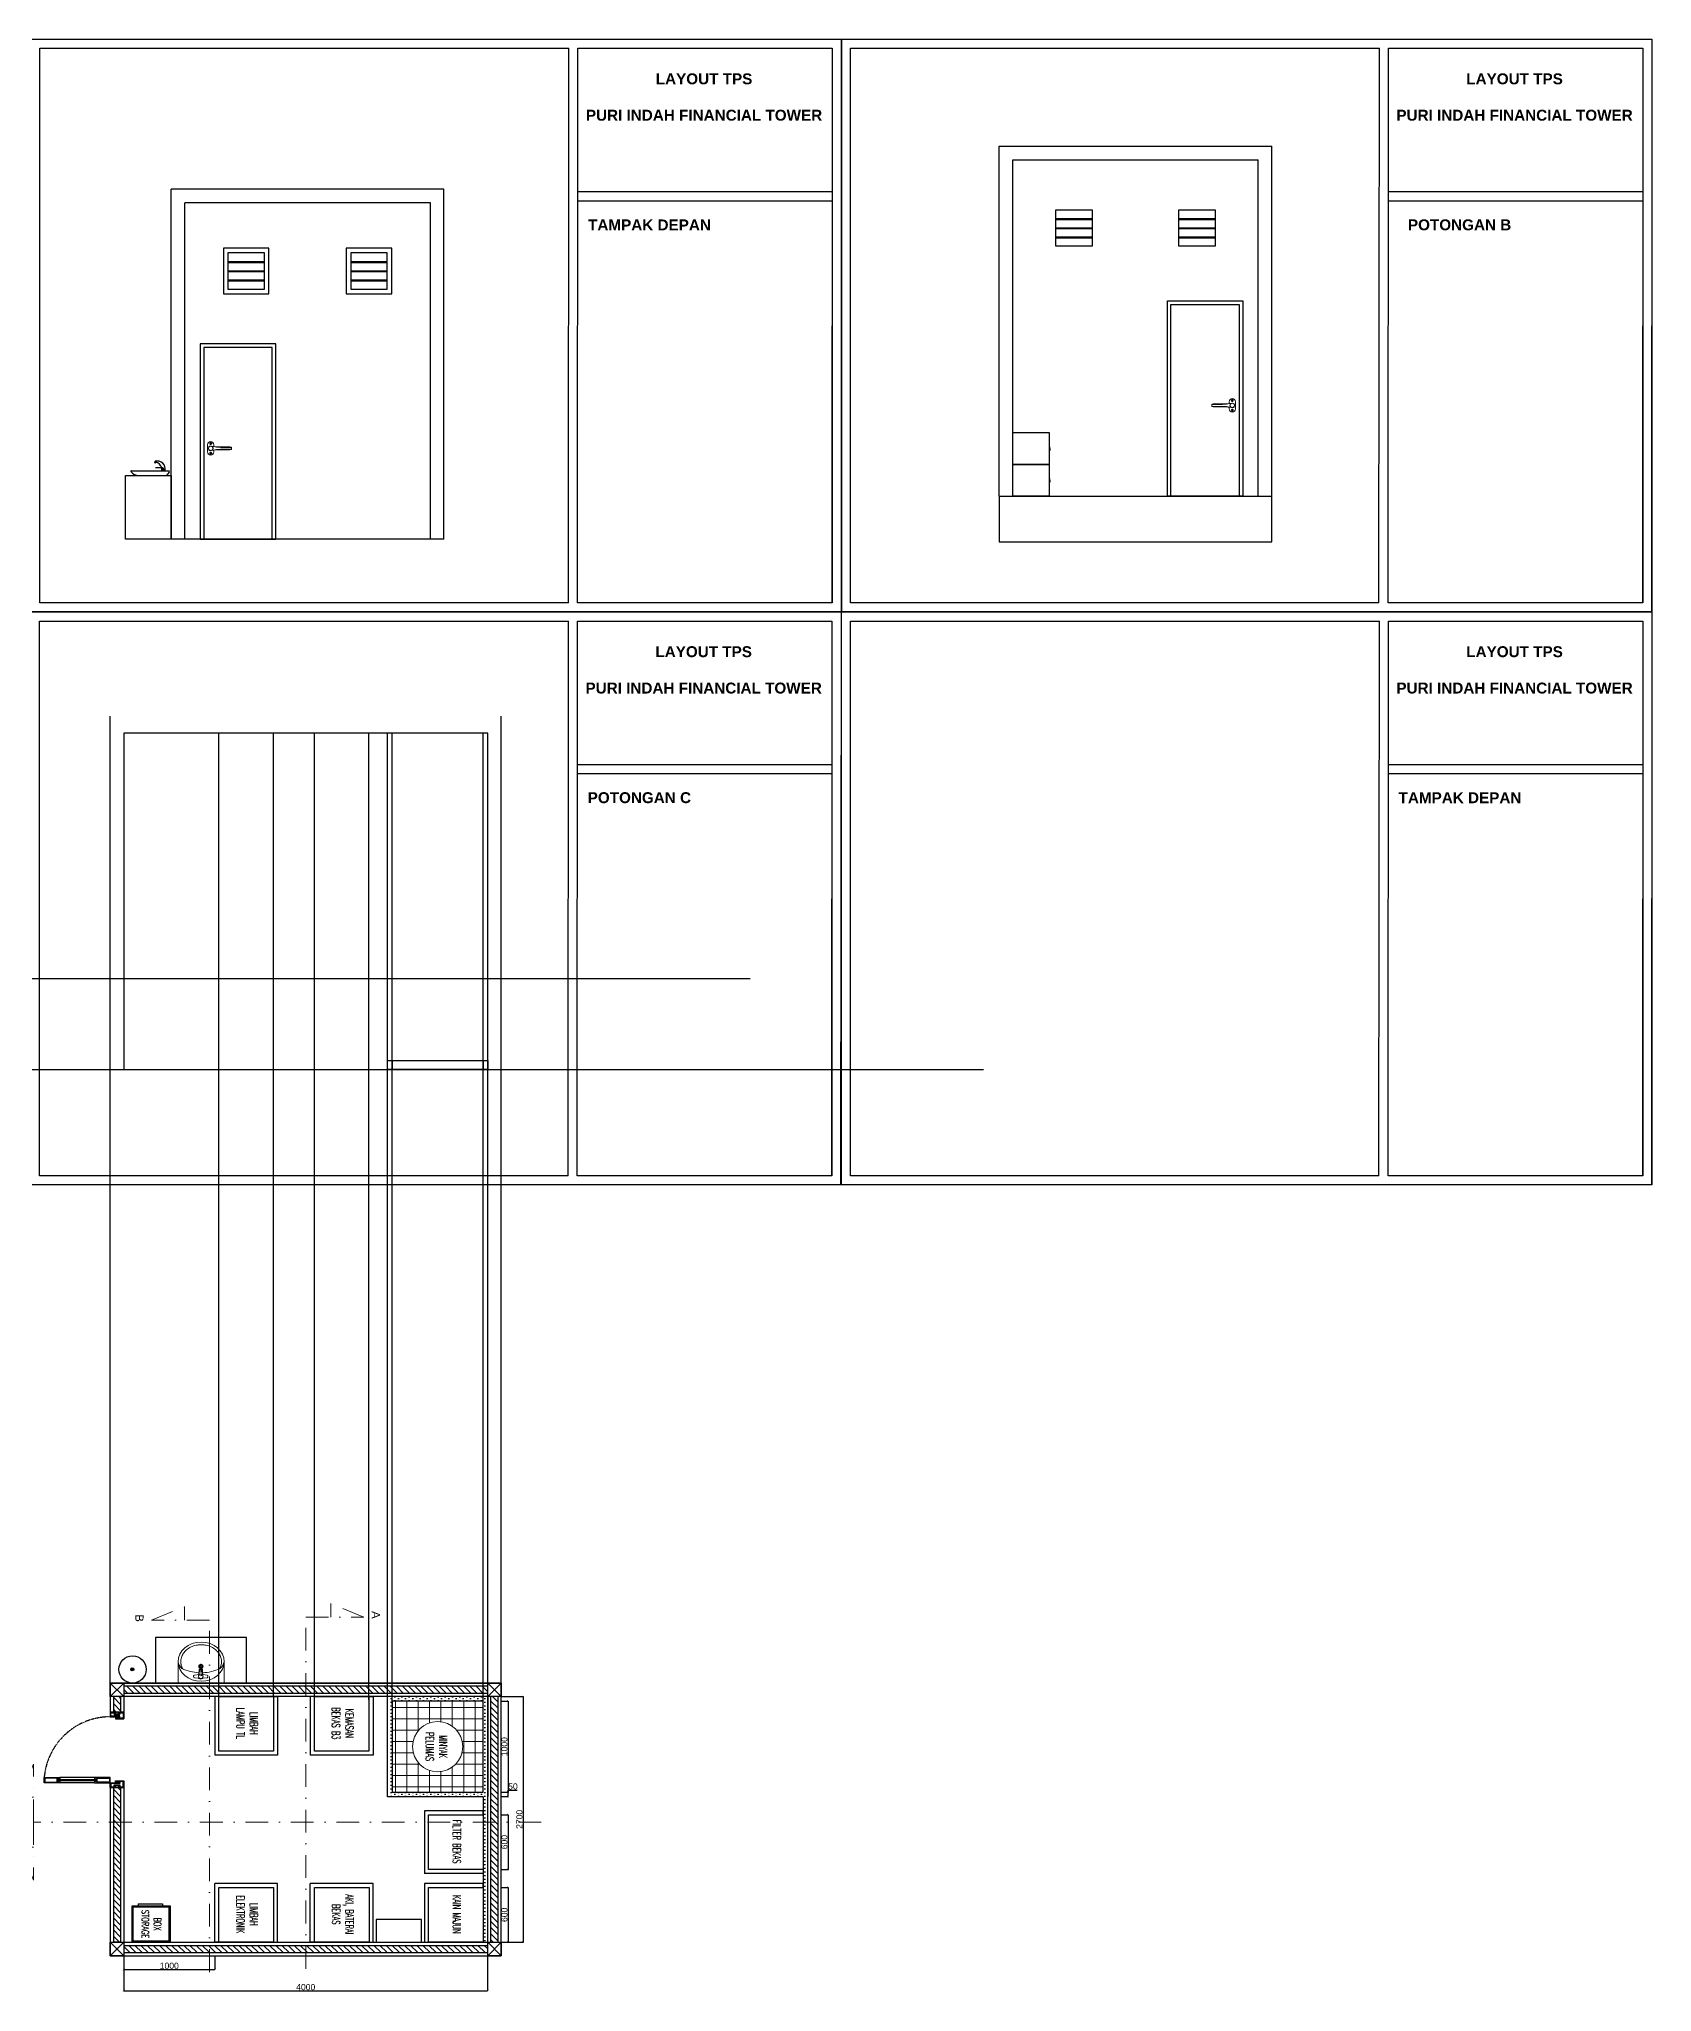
# Model space of a CAD drawing. Header units: millimetres. Extents: x -152054 to 94068, y -14280 to 90567.
# Drawn here: x 20138 to 37868, y 2274 to 23751 of the extents above; entities that cross this region are included whole.
import ezdxf

# ---------------------------------------------------------------- set-up
doc = ezdxf.new("R2010")
doc.units = ezdxf.units.MM
for name, pattern in [('DASHDOT', [1, 0.5, -0.25, 0, -0.25]), ('DASHED', [0.75, 0.5, -0.25]), ('HIDDEN', [0.375, 0.25, -0.125])]:
    doc.linetypes.add(name, pattern=pattern)
doc.layers.add('001_Dark_1 5', color=7, linetype='Continuous', lineweight=0)
doc.layers.add('inst ME', color=7, linetype='Continuous', lineweight=13)
doc.layers.add('ALM', color=120, linetype='Continuous')
doc.styles.add('300', font='rs.shx', dxfattribs={"width": 0.6, "height": 100})
doc.styles.get("Standard").update_dxf_attribs({"font": 'arial.ttf'})
doc.dimstyles.new('ISO-25', dxfattribs={"dimtxt": 67.5, "dimasz": 22.5, "dimexe": 1.25, "dimexo": 0.625, "dimgap": 5.63, "dimtad": 1, "dimtoh": 1, "dimdec": 0, "dimtxsty": 'Standard', "dimblk": 'ARCHTICK', "dimcen": 2.5, "dimclrd": 40, "dimclre": 40, "dimclrt": 1, "dimadec": 0, "dimazin": 0, "dimtfac": 1, "dimtdec": 0, "dimtmove": 0, "dimatfit": 3, "dimldrblk": 'BOXFILLED', "dimfxl": 1, "dimarcsym": 0})
pattern_1 = [(315, (17776.697, 11790.543), (33.67596, 33.67596), [])]

# ---------------------------------------------------------------- blocks, each defined once
blk = doc.blocks.new('A$C33FC0FF0')
at = {"lineweight": 5}
for p, q in [((0, 0.451), (0.508, 0.451)), ((0, 0.216), (0, 0.451)), ((0.508, 0.216), (0.508, 0.451)), ((0.179, 0.373), (0.179, 0.381)), ((0.235, 0.357), (0.189, 0.363)), ((0.193, 0.394), (0.234, 0.398)), ((0.284, 0.267), (0.232, 0.267)), ((0.234, 0.38), (0.24, 0.306)), ((0.241, 0.356), (0.245, 0.306)), ((0.248, 0.297), (0.25, 0.284)), ((0.258, 0.336), (0.258, 0.239)), ((0.268, 0.297), (0.266, 0.284)), ((0.276, 0.355), (0.271, 0.306)), ((0.283, 0.38), (0.277, 0.306)), ((0.281, 0.357), (0.327, 0.363)), ((0.324, 0.394), (0.283, 0.398)), ((0.337, 0.373), (0.337, 0.381))]:
    blk.add_line(p, q, dxfattribs=at)
for radius in [0.0238, 0.0218, 0.0168]:
    blk.add_circle((0.257, 0.268), radius, dxfattribs=at)
for centre, radius, start, end in [((0.136, 0.189), 0.138, 131.9061, 168.5305), ((0.255, -0.167), 0.505, 91.752, 114.6686), ((0.192, 0.381), 0.0129, 87.0247, 181.3762), ((0.19, 0.375), 0.0115, 188.6096, 263.9713), ((0.258, 0.38), 0.0249, 351.5466, 188.4534), ((0.233, 0.41), 0.0115, 274.681, 310.7525), ((0.258, 0.38), 0.0277, 49.1745, 130.7525), ((0.258, 0.315), 0.0207, 206.0612, 333.9388), ((0.258, 0.38), 0.0219, 37.1419, 142.8581), ((0.258, 0.355), 0.0175, 352.5304, 188.6494), ((0.243, 0.359), 0.00379, 241.8872, 322.8859), ((0.258, 0.313), 0.015, 209.6977, 330.3023), ((0.26, 0.377), 0.0251, 235.2792, 265.1488), ((0.258, 0.291), 0.0104, 220.6132, 319.3868), ((0.256, 0.38), 0.0276, 274.5723, 303.0138), ((0.274, 0.359), 0.00379, 217.1141, 298.1128), ((0.284, 0.41), 0.0115, 229.1745, 265.319), ((0.255, -0.167), 0.505, 65.3314, 87.4489), ((0.324, 0.381), 0.0129, 358.6238, 92.9753), ((0.326, 0.375), 0.0115, 276.0287, 351.3904), ((0.373, 0.189), 0.138, 11.4697, 48.0939)]:
    blk.add_arc(centre, radius, start, end, dxfattribs=at)
at = {"lineweight": 5, "extrusion": (5.55112e-17, -3.33067e-16, -1)}
blk.add_ellipse((0.254, 0.216), major_axis=(0.254, 0), ratio=0.850394, dxfattribs=at)
at = {"lineweight": 5}
blk.add_open_spline([(0.457, 0.295), (0.458, 0.293), (0.459, 0.291), (0.46, 0.288), (0.461, 0.287), (0.462, 0.285), (0.462, 0.284), (0.463, 0.283), (0.463, 0.283), (0.463, 0.282), (0.464, 0.281), (0.464, 0.28), (0.465, 0.279), (0.466, 0.277), (0.466, 0.276), (0.467, 0.274), (0.467, 0.273), (0.468, 0.271), (0.468, 0.27), (0.469, 0.268), (0.469, 0.267), (0.47, 0.265), (0.47, 0.265), (0.47, 0.264), (0.47, 0.264), (0.471, 0.263), (0.471, 0.262), (0.471, 0.261), (0.471, 0.261), (0.472, 0.26), (0.472, 0.26), (0.472, 0.26), (0.472, 0.259), (0.472, 0.258), (0.472, 0.258), (0.473, 0.257), (0.473, 0.256), (0.473, 0.255), (0.473, 0.255), (0.473, 0.253), (0.474, 0.252), (0.474, 0.25), (0.474, 0.249), (0.475, 0.247), (0.475, 0.247), (0.475, 0.245), (0.475, 0.244), (0.476, 0.242), (0.476, 0.241), (0.476, 0.239), (0.476, 0.238), (0.477, 0.236), (0.477, 0.235), (0.477, 0.233), (0.477, 0.232), (0.477, 0.229), (0.478, 0.228), (0.478, 0.224), (0.478, 0.222), (0.478, 0.219), (0.478, 0.218), (0.478, 0.217), (0.478, 0.216), (0.478, 0.216), (0.478, 0.202), (0.476, 0.187), (0.469, 0.164), (0.466, 0.157), (0.459, 0.141), (0.455, 0.134), (0.449, 0.125), (0.448, 0.123), (0.443, 0.116), (0.439, 0.111), (0.428, 0.099), (0.421, 0.092), (0.407, 0.08), (0.399, 0.074), (0.383, 0.064), (0.374, 0.059), (0.356, 0.05), (0.347, 0.047), (0.329, 0.04), (0.319, 0.038), (0.305, 0.035), (0.3, 0.034), (0.291, 0.032), (0.286, 0.032), (0.277, 0.031), (0.272, 0.03), (0.263, 0.03), (0.259, 0.03), (0.254, 0.03), (0.254, 0.03), (0.249, 0.03), (0.245, 0.03), (0.236, 0.03), (0.231, 0.031), (0.222, 0.032), (0.217, 0.032), (0.208, 0.034), (0.203, 0.035), (0.189, 0.038), (0.179, 0.04), (0.161, 0.047), (0.152, 0.05), (0.134, 0.059), (0.125, 0.064), (0.109, 0.074), (0.101, 0.08), (0.087, 0.092), (0.08, 0.099), (0.068, 0.112), (0.062, 0.119), (0.053, 0.134), (0.049, 0.141), (0.042, 0.157), (0.039, 0.164), (0.032, 0.187), (0.03, 0.202), (0.03, 0.23), (0.032, 0.245), (0.039, 0.268), (0.042, 0.275), (0.047, 0.287), (0.049, 0.291), (0.051, 0.294)], degree=3, knots=[2.909358, 2.909358, 2.909358, 2.909358, 3.057135, 3.057135, 3.131023, 3.131023, 3.204911, 3.204911, 3.223577, 3.223577, 3.278799, 3.278799, 3.352687, 3.352687, 3.426575, 3.426575, 3.500463, 3.500463, 3.574351, 3.574351, 3.64824, 3.64824, 3.685184, 3.685184, 3.722128, 3.722128, 3.759072, 3.759072, 3.796016, 3.796016, 3.796675, 3.796675, 3.83296, 3.83296, 3.869904, 3.869904, 3.906848, 3.906848, 3.943792, 3.943792, 4.01768, 4.01768, 4.091568, 4.091568, 4.165457, 4.165457, 4.239345, 4.239345, 4.313233, 4.313233, 4.387121, 4.387121, 4.461009, 4.461009, 4.534897, 4.534897, 4.682673, 4.682673, 4.83045, 4.83045, 4.904338, 4.904338, 4.942871, 4.942871, 4.942871, 5.090647, 5.090647, 5.164535, 5.164535, 5.238424, 5.238424, 5.257089, 5.257089, 5.312312, 5.312312, 5.3862, 5.3862, 5.460088, 5.460088, 5.533976, 5.533976, 5.607864, 5.607864, 5.681752, 5.681752, 5.718696, 5.718696, 5.755641, 5.755641, 5.792585, 5.792585, 5.829529, 5.829529, 5.830188, 5.830188, 5.866473, 5.866473, 5.903417, 5.903417, 5.940361, 5.940361, 5.977305, 5.977305, 6.051193, 6.051193, 6.125081, 6.125081, 6.198969, 6.198969, 6.272857, 6.272857, 6.346746, 6.346746, 6.420634, 6.420634, 6.494522, 6.494522, 6.56841, 6.56841, 6.716186, 6.716186, 6.863963, 6.863963, 6.937851, 6.937851, 6.976384, 6.976384, 6.976384, 6.976384], dxfattribs=at)
blk = doc.blocks.new('_ArchTick')
at = {"color": 0, "linetype": 'ByBlock', "const_width": 0.15}
blk.add_lwpolyline([(-0.5, -0.5), (0.5, 0.5)], dxfattribs=at)
blk = doc.blocks.new('*D25')
at = {"color": 40, "lineweight": -2, "transparency": 16777216}
for p, q in [((21069, 2671), (21069, 2285)), ((25069, 2671), (25069, 2285)), ((21069, 2287), (25069, 2287))]:
    blk.add_line(p, q, dxfattribs=at)
at = {"layer": 'Defpoints', "color": 0, "transparency": 16777216}
for p in [(21069, 2672), (25069, 2672), (25069, 2287)]:
    blk.add_point(p, dxfattribs=at)
at = {"color": 40, "lineweight": -2, "transparency": 16777216, "xscale": 22.5, "yscale": 22.5, "zscale": 22.5, "rotation": 180}
blk.add_blockref('_ArchTick', (21069, 2287), dxfattribs=at)
at = {"color": 40, "lineweight": -2, "transparency": 16777216, "xscale": 22.5, "yscale": 22.5, "zscale": 22.5}
blk.add_blockref('_ArchTick', (25069, 2287), dxfattribs=at)
at = {"color": 1, "transparency": 16777216, "insert": (23069, 2327), "char_height": 67.5, "attachment_point": 5}
blk.add_mtext('4000', dxfattribs=at)
blk = doc.blocks.new('_BoxFilled')
at = {"color": 0, "linetype": 'ByBlock', "lineweight": -2}
blk.add_line((-0.5, 0), (-1, 0), dxfattribs=at)
at = {"color": 0, "linetype": 'ByBlock'}
blk.add_solid([(-0.5, 0.5), (0.5, 0.5), (-0.5, -0.5), (0.5, -0.5)], dxfattribs=at)
blk = doc.blocks.new('*D31')
at = {"color": 40, "lineweight": -2, "transparency": 16777216}
for p, q in [((25220, 5522), (25459, 5522)), ((25458, 5522), (25458, 2822)), ((25220, 2822), (25459, 2822))]:
    blk.add_line(p, q, dxfattribs=at)
at = {"layer": 'Defpoints', "color": 0, "transparency": 16777216}
for p in [(25219, 5522), (25219, 2822), (25458, 2822)]:
    blk.add_point(p, dxfattribs=at)
at = {"color": 40, "lineweight": -2, "transparency": 16777216, "xscale": 22.5, "yscale": 22.5, "zscale": 22.5}
for p, rotation in [((25458, 5522), 90), ((25458, 2822), 270)]:
    blk.add_blockref('_ArchTick', p, dxfattribs=dict(at, rotation=rotation))
at = {"color": 1, "transparency": 16777216, "insert": (25418, 4172), "char_height": 67.5, "attachment_point": 5, "rotation": 90}
blk.add_mtext('2700', dxfattribs=at)
blk = doc.blocks.new('*D26')
at = {"color": 40, "lineweight": -2, "transparency": 16777216}
for p, q in [((25220, 5472), (25294, 5472)), ((25293, 5472), (25293, 4472)), ((25220, 4472), (25294, 4472))]:
    blk.add_line(p, q, dxfattribs=at)
at = {"layer": 'Defpoints', "color": 0, "transparency": 16777216}
for p in [(25219, 5472), (25219, 4472), (25293, 4472)]:
    blk.add_point(p, dxfattribs=at)
at = {"color": 40, "lineweight": -2, "transparency": 16777216, "xscale": 22.5, "yscale": 22.5, "zscale": 22.5}
for p, rotation in [((25293, 5472), 90), ((25293, 4472), 270)]:
    blk.add_blockref('_ArchTick', p, dxfattribs=dict(at, rotation=rotation))
at = {"color": 1, "transparency": 16777216, "insert": (25253, 4972), "char_height": 67.5, "attachment_point": 5, "rotation": 90}
blk.add_mtext('1000', dxfattribs=at)
blk = doc.blocks.new('*D27')
at = {"color": 40, "lineweight": -2, "transparency": 16777216}
for p, q in [((25220, 4472), (25294, 4472)), ((25220, 4422), (25294, 4422)), ((25293, 4472), (25293, 4494)), ((25293, 4494), (25395, 4494)), ((25293, 4422), (25293, 4472))]:
    blk.add_line(p, q, dxfattribs=at)
at = {"layer": 'Defpoints', "color": 0, "transparency": 16777216}
for p in [(25219, 4472), (25219, 4422), (25293, 4472)]:
    blk.add_point(p, dxfattribs=at)
at = {"color": 40, "lineweight": -2, "transparency": 16777216, "xscale": 22.5, "yscale": 22.5, "zscale": 22.5}
for p, rotation in [((25293, 4472), 90), ((25293, 4422), 270)]:
    blk.add_blockref('_ArchTick', p, dxfattribs=dict(at, rotation=rotation))
at = {"color": 1, "transparency": 16777216, "insert": (25347, 4534), "char_height": 67.5, "attachment_point": 5}
blk.add_mtext('50', dxfattribs=at)
blk = doc.blocks.new('*D28')
at = {"color": 40, "lineweight": -2, "transparency": 16777216}
for p, q in [((25220, 4222), (25294, 4222)), ((25293, 4222), (25293, 3622)), ((25220, 3622), (25294, 3622))]:
    blk.add_line(p, q, dxfattribs=at)
at = {"layer": 'Defpoints', "color": 0, "transparency": 16777216}
for p in [(25219, 4222), (25219, 3622), (25293, 3622)]:
    blk.add_point(p, dxfattribs=at)
at = {"color": 40, "lineweight": -2, "transparency": 16777216, "xscale": 22.5, "yscale": 22.5, "zscale": 22.5}
for p, rotation in [((25293, 4222), 90), ((25293, 3622), 270)]:
    blk.add_blockref('_ArchTick', p, dxfattribs=dict(at, rotation=rotation))
at = {"color": 1, "transparency": 16777216, "insert": (25253, 3922), "char_height": 67.5, "attachment_point": 5, "rotation": 90}
blk.add_mtext('600', dxfattribs=at)
blk = doc.blocks.new('*D29')
at = {"color": 40, "lineweight": -2, "transparency": 16777216}
for p, q in [((25220, 3422), (25294, 3422)), ((25293, 3422), (25293, 2822)), ((25220, 2822), (25294, 2822))]:
    blk.add_line(p, q, dxfattribs=at)
at = {"layer": 'Defpoints', "color": 0, "transparency": 16777216}
for p in [(25219, 3422), (25219, 2822), (25293, 2822)]:
    blk.add_point(p, dxfattribs=at)
at = {"color": 40, "lineweight": -2, "transparency": 16777216, "xscale": 22.5, "yscale": 22.5, "zscale": 22.5}
for p, rotation in [((25293, 3422), 90), ((25293, 2822), 270)]:
    blk.add_blockref('_ArchTick', p, dxfattribs=dict(at, rotation=rotation))
at = {"color": 1, "transparency": 16777216, "insert": (25253, 3122), "char_height": 67.5, "attachment_point": 5, "rotation": 90}
blk.add_mtext('600', dxfattribs=at)
blk = doc.blocks.new('*D30')
at = {"color": 40, "lineweight": -2, "transparency": 16777216}
for p, q in [((21069, 2671), (21069, 2520)), ((22069, 2671), (22069, 2520)), ((21069, 2522), (22069, 2522))]:
    blk.add_line(p, q, dxfattribs=at)
at = {"layer": 'Defpoints', "color": 0, "transparency": 16777216}
for p in [(21069, 2672), (22069, 2672), (22069, 2522)]:
    blk.add_point(p, dxfattribs=at)
at = {"color": 40, "lineweight": -2, "transparency": 16777216, "xscale": 22.5, "yscale": 22.5, "zscale": 22.5, "rotation": 180}
blk.add_blockref('_ArchTick', (21069, 2522), dxfattribs=at)
at = {"color": 40, "lineweight": -2, "transparency": 16777216, "xscale": 22.5, "yscale": 22.5, "zscale": 22.5}
blk.add_blockref('_ArchTick', (22069, 2522), dxfattribs=at)
at = {"color": 1, "transparency": 16777216, "insert": (21569, 2562), "char_height": 67.5, "attachment_point": 5}
blk.add_mtext('1000', dxfattribs=at)

msp = doc.modelspace()

# ---------------------------------------------------------------- hatches: boundary and pattern name
at = {"true_color": 0xed1f24}
h = msp.add_hatch(dxfattribs=at)
h.set_pattern_fill('ANSI31', color=240, scale=15, angle=-90)
h.set_pattern_definition(pattern_1)
h.paths.add_polyline_path([(25069.2, 2706.7), (25069.2, 2786.7), (21069.2, 2786.7), (21069.2, 2706.7)])
h.paths.add_polyline_path([(25184.2, 5521.7), (25104.2, 5521.7), (25104.2, 2821.7), (25184.2, 2821.7)])
h.paths.add_polyline_path([(21069.2, 5636.7), (21069.2, 5556.7), (25069.2, 5556.7), (25069.2, 5636.7)])
h = msp.add_hatch(dxfattribs=at)
h.set_pattern_fill('ANSI31', color=240, scale=15, angle=-90)
h.set_pattern_definition(pattern_1)
h.paths.add_polyline_path([(21034.2, 5521.7), (20954.2, 5521.7), (20954.2, 5352.1), (21034.2, 5352.1)])
h = msp.add_hatch()
h.set_pattern_fill('DOTS', color=256, scale=25, angle=-90)
h.set_pattern_definition([(270, (17776.697, 11790.543), (39.6875, -19.84375), [0, -39.6875])])
h.paths.add_polyline_path([(25069.2, 2821.7), (25069.2, 5521.7), (23969.2, 5521.7), (23969.2, 4421.7), (25019.2, 4423.5), (25019.2, 2821.7)])
h.paths.add_polyline_path([(25019.2, 4471.7), (24019.2, 4471.7), (24019.2, 5471.7), (25019.2, 5471.7)], flags=16)
h = msp.add_hatch(dxfattribs=at)
h.set_pattern_fill('ANSI31', color=240, scale=15, angle=-90)
h.set_pattern_definition(pattern_1)
h.paths.add_polyline_path([(21034.2, 4521.7), (20954.2, 4521.7), (20954.2, 2821.7), (21034.2, 2821.7)])
h = msp.add_hatch(dxfattribs=at)
h.set_pattern_fill('ANSI31', color=240, scale=15, angle=-90)
h.set_pattern_definition([(315, (17776.697, 12062.89), (33.67596, 33.67596), [])])
h.paths.add_polyline_path([(21016.8, 4582.4), (21003.3, 4589.1), (21001.8, 4588.2), (21015.3, 4581.4)])
at = {"layer": 'inst ME'}
h = msp.add_hatch(dxfattribs=at)
h.set_pattern_fill('ANSI37', color=129, scale=1000, angle=-45)
h.set_pattern_definition([(360, (12055.32, 7528.39), (2e-14, 125), []), (90, (12055.32, 7528.39), (-125, 3e-14), [])])
h.paths.add_polyline_path([(25019.2, 4471.7), (25019.2, 5471.7), (24019.2, 5471.7), (24019.2, 4471.7)])
h.paths.add_polyline_path([(24519.2, 4696.7, -1), (24519.2, 5246.7, -1)], flags=16)
h.paths.add_polyline_path([(24439.1, 5094.7), (24439.1, 4849.6), (24571.1, 4849.6), (24571.1, 5094.7)], flags=8)

# ---------------------------------------------------------------- linework, layer by layer
at = {"linetype": 'Continuous'}
for p, q in [((21161.5, 2821.7), (21161.5, 3221.7)), ((21161.5, 3221.7), (21576.9, 3221.7)), ((21228.2, 3243.9), (21494.8, 3243.9)), ((21494.8, 3243.9), (21494.8, 3221.7)), ((21576.9, 3221.7), (21576.9, 2821.7)), ((21172.6, 2832.8), (21172.6, 3210.6)), ((21172.6, 3210.6), (21565.8, 3210.6)), ((21565.8, 3210.6), (21565.8, 2832.8)), ((21576.9, 2821.7), (21161.5, 2821.7)), ((21565.8, 2832.8), (21172.6, 2832.8))]:
    msp.add_line(p, q, dxfattribs=at)
for points in [[(20047.7, 23751), (28957.7, 23751), (28957.7, 17451), (20047.7, 17451), (20047.7, 23751)], [(25957.3, 17551), (20147.7, 17551), (20147.7, 23651), (25961.4, 23651)], [(25961.5, 23751), (28957.7, 23751), (28953.5, 17451), (25957.2, 17451)], [(25957.3, 17551), (25961.4, 23651)], [(26061.4, 23651), (28857.7, 23651), (28857.7, 17551), (26057.3, 17551)], [(28957.7, 23751), (37867.7, 23751), (37867.7, 17451), (28957.7, 17451), (28957.7, 23751)], [(34867.3, 17551), (29057.7, 17551), (29057.7, 23651), (34871.4, 23651)], [(34871.5, 23751), (37867.7, 23751), (37863.5, 17451), (34867.2, 17451)], [(34867.3, 17551), (34871.4, 23651)], [(34971.4, 23651), (37767.7, 23651), (37767.7, 17551), (34967.3, 17551)], [(30690.6, 18722.6), (30690.6, 22572.6)], [(30690.6, 22572.6), (33690.6, 22572.6)], [(33690.6, 18722.6), (33690.6, 22572.6)], [(30840.6, 18722.6), (30840.6, 22422.6)], [(30840.6, 22422.6), (33540.6, 22422.6)], [(33540.6, 18722.6), (33540.6, 22422.6)], [(21588.9, 18250.2), (21588.9, 22100.2)], [(24588.9, 22100.2), (21588.9, 22100.2)], [(21738.9, 18250.2), (21738.9, 21950.2)], [(24438.9, 21950.2), (21738.9, 21950.2)], [(24438.9, 18250.2), (24438.9, 21950.2)], [(24588.9, 18250.2), (24588.9, 22100.2)], [(26060.3, 22073.2), (28857.7, 22073.2)], [(26060.3, 21973.2), (28857.7, 21973.2)], [(34970.3, 22073.2), (37767.7, 22073.2)], [(34970.3, 21973.2), (37767.7, 21973.2)], [(31315.6, 21872.6), (31715.6, 21872.6), (31715.6, 21472.6), (31315.6, 21472.6), (31315.6, 21872.6)], [(31315.6, 21775.9), (31715.6, 21775.9)], [(31315.6, 21765.9), (31715.6, 21765.9)], [(32665.6, 21872.6), (33065.6, 21872.6), (33065.6, 21472.6), (32665.6, 21472.6), (32665.6, 21872.6)], [(32665.6, 21775.9), (33065.6, 21775.9)], [(32665.6, 21765.9), (33065.6, 21765.9)], [(31315.6, 21675.9), (31715.6, 21675.9)], [(31315.6, 21665.9), (31715.6, 21665.9)], [(31315.6, 21575.9), (31715.6, 21575.9)], [(31315.6, 21565.9), (31715.6, 21565.9)], [(32665.6, 21675.9), (33065.6, 21675.9)], [(32665.6, 21665.9), (33065.6, 21665.9)], [(32665.6, 21575.9), (33065.6, 21575.9)], [(32665.6, 21565.9), (33065.6, 21565.9)], [(22613.9, 21400.2), (22213.9, 21400.2), (22213.9, 21000.2), (22613.9, 21000.2), (22613.9, 21400.2)], [(22213.9, 21303.6), (22613.9, 21303.6)], [(22213.9, 21293.6), (22613.9, 21293.6)], [(23963.9, 21400.2), (23563.9, 21400.2), (23563.9, 21000.2), (23963.9, 21000.2), (23963.9, 21400.2)], [(23563.9, 21303.6), (23963.9, 21303.6)], [(23563.9, 21293.6), (23963.9, 21293.6)], [(22213.9, 21203.6), (22613.9, 21203.6)], [(22213.9, 21193.6), (22613.9, 21193.6)], [(22213.9, 21103.6), (22613.9, 21103.6)], [(22213.9, 21093.6), (22613.9, 21093.6)], [(23563.9, 21203.6), (23963.9, 21203.6)], [(23563.9, 21193.6), (23963.9, 21193.6)], [(23563.9, 21103.6), (23963.9, 21103.6)], [(23563.9, 21093.6), (23963.9, 21093.6)], [(32540.6, 18722.6), (32540.6, 20872.6), (33370.9, 20872.6), (33370.9, 18722.6), (32540.6, 18722.6)], [(32580.6, 18722.6), (32580.6, 20832.6), (33330.9, 20832.6), (33330.9, 18722.6)], [(22738.9, 18250.2), (22738.9, 20400.2), (21908.5, 20400.2), (21908.5, 18250.2), (22738.9, 18250.2)], [(22698.9, 18250.2), (22698.9, 20360.2), (21948.5, 20360.2), (21948.5, 18250.2)], [(31250.6, 19267.6), (31240.6, 19267.6)], [(31250.6, 19227.6), (31240.6, 19227.6)], [(31250.6, 19247.6), (31250.6, 19267.6)], [(31250.6, 19247.6), (31250.6, 19227.6)], [(21154.5, 19004), (21569.4, 19004)], [(21407.8, 19094.8), (21417.3, 19090.7)], [(21410.7, 19102.4), (21413.8, 19107.9)], [(21410.7, 19102.4), (21420.2, 19098.3)], [(21523.5, 19004), (21498.4, 19036.2), (21416.9, 19036.2)], [(21509.1, 19004), (21491.6, 19031), (21416.9, 19036.2)], [(21567.2, 18987.4), (21539.2, 18950.5)], [(31250.6, 18917.6), (31240.6, 18917.6)], [(31250.6, 18897.6), (31250.6, 18917.6)], [(30690.6, 18722.6), (30690.6, 18222.6), (33690.6, 18222.6), (33690.6, 18722.6)], [(30690.6, 18722.6), (33690.6, 18722.6)], [(31250.6, 18877.6), (31240.6, 18877.6)], [(31250.6, 18897.6), (31250.6, 18877.6)], [(24588.9, 18250.2), (21588.9, 18250.2)], [(20043.5, 17451), (28953.5, 17451), (28953.5, 11151), (20043.5, 11151), (20043.5, 17451)], [(25957.2, 17451), (28953.5, 17451), (28949.3, 11151), (25953, 11151)], [(28957.7, 17451), (37867.7, 17451), (37867.7, 11151), (28957.7, 11151), (28957.7, 17451)], [(34871.5, 17451), (37867.7, 17451), (37863.5, 11151), (34867.2, 11151)], [(25953.1, 11251), (20143.5, 11251), (20143.5, 17351), (25957.2, 17351)], [(25953.1, 11251), (25957.2, 17351)], [(26057.2, 17351), (28853.5, 17351), (28853.5, 11251), (26053.1, 11251)], [(34867.3, 11251), (29057.7, 11251), (29057.7, 17351), (34871.4, 17351)], [(34867.3, 11251), (34871.4, 17351)], [(34971.4, 17351), (37767.7, 17351), (37767.7, 11251), (34967.3, 11251)], [(20919.2, 5671.7), (20919.2, 16303.6)], [(22114.2, 5521.7), (22114.2, 16118.6)], [(22714.2, 5521.7), (22714.2, 16118.6)], [(23164.2, 5486.7), (23164.2, 16118.6)], [(23764.2, 5486.7), (23764.2, 16118.6)], [(23969.2, 5486.7), (23969.2, 16118.6)], [(24019.2, 5436.7), (24019.2, 16118.6)], [(25019.2, 5436.7), (25019.2, 16118.6)], [(25069.2, 5486.7), (25069.2, 16118.6)], [(25219.2, 5671.7), (25219.2, 16303.6)], [(26056.1, 15773.2), (28853.5, 15773.2)], [(34970.3, 15773.2), (37767.7, 15773.2)], [(26056.1, 15673.2), (28853.5, 15673.2)], [(34970.3, 15673.2), (37767.7, 15673.2)], [(7138.6, 13418.6), (27955.8, 13418.6)], [(23969.2, 12418.6), (23969.2, 12518.6), (24019.2, 12518.6), (24019.2, 12418.6), (23969.2, 12418.6)], [(9702.7, 12418.6), (30519.9, 12418.6)], [(20919.2, 5671.7), (21419.2, 5671.7), (22419.2, 5671.7), (22419.2, 6171.7), (21419.2, 6171.7), (21419.2, 5671.7)], [(21179, 5821.7), (21145.6, 5821.7)], [(21162.3, 5838.4), (21162.3, 5805)], [(21162.3, 5821.7), (21179, 5821.7)], [(20919.2, 4521.7), (20919.2, 2671.7), (25219.2, 2671.7), (25219.2, 5671.7), (20919.2, 5671.7), (20919.2, 5352.1)], [(21069.2, 5671.7), (25069.2, 5671.7)], [(25069.2, 5636.7), (21069.2, 5636.7)], [(20954.2, 5521.7), (20954.2, 5352.1)], [(21034.2, 5521.7), (21034.2, 5352.1)], [(25069.2, 5556.7), (21069.2, 5556.7)], [(21069.2, 5521.7), (21069.2, 5349.2)], [(21069.2, 4596.6), (21069.2, 2821.7), (25069.2, 2821.7), (25069.2, 5521.7), (21069.2, 5521.7)], [(21069.2, 5521.7), (21069.2, 5277.2)], [(22714.6, 5521.7), (22759.6, 5521.7), (22759.6, 4921.7), (22759.6, 4876.7), (22069.2, 4877.8)], [(22114.2, 5521.7), (22069.2, 5521.7), (22069.2, 4877.8)], [(22714.2, 4921.7), (22114.2, 4921.7), (22114.2, 5521.7), (22714.2, 5521.7), (22714.2, 4921.7)], [(23764.6, 5521.7), (23809.6, 5521.7), (23809.6, 4921.7), (23809.6, 4876.7), (23119.2, 4877.8)], [(23164.2, 5521.7), (23119.2, 5521.7), (23119.2, 4877.8)], [(23764.2, 4921.7), (23164.2, 4921.7), (23164.2, 5521.7), (23764.2, 5521.7), (23764.2, 4921.7)], [(25069.2, 5521.7), (23969.2, 5521.7)], [(25019.2, 4421.5), (23969.2, 4419.7), (23969.2, 5521.7)], [(24019.2, 5471.7), (24019.2, 4471.7), (25019.2, 4471.7), (25019.2, 5471.7), (24019.2, 5471.7)], [(25069.2, 5521.7), (25069.2, 4423.6)], [(25104.2, 2821.7), (25104.2, 5521.7)], [(25184.2, 2821.7), (25184.2, 5521.7)], [(21069.2, 5352.1), (20919.2, 5352.1)], [(20919.5, 4521.7), (21069.2, 4521.7)], [(20954.2, 4521.7), (20954.2, 2821.7)], [(21034.2, 4521.7), (21034.2, 2821.7)], [(25019.2, 4421.5), (25019.2, 2821.7)], [(25019.2, 4221.5), (25019.2, 4266.5), (24419.2, 4266.5), (24374.2, 4266.5), (24375.3, 3576.1)], [(25019.2, 4221.5), (25019.2, 3621.5), (24419.2, 3621.5), (24419.2, 4221.5), (25019.2, 4221.5)], [(22714.6, 2821.7), (22759.6, 2821.7), (22759.6, 3421.7), (22759.6, 3466.7), (22069.2, 3465.7)], [(22114.2, 2821.7), (22069.2, 2821.7), (22069.2, 3465.7)], [(23764.6, 2821.7), (23809.6, 2821.7), (23809.6, 3421.7), (23809.6, 3466.7), (23119.2, 3465.7)], [(23164.2, 2821.7), (23119.2, 2821.7), (23119.2, 3465.7)], [(25019.2, 3621.1), (25019.2, 3576.1), (24375.3, 3576.1)], [(25019.2, 3421.7), (25019.2, 3466.7), (24375.3, 3466.7)], [(24375.5, 3466.7), (24376.4, 2821.7)], [(21228.2, 3243.9), (21228.2, 3221.7)], [(22714.6, 2821.7), (22114.6, 2821.7), (22114.6, 3421.7), (22714.6, 3421.7), (22714.6, 2821.7)], [(23764.6, 2821.7), (23164.6, 2821.7), (23164.6, 3421.7), (23764.6, 3421.7), (23764.6, 2821.7)], [(25019.2, 3421.7), (25019.2, 2821.7), (24419.2, 2821.7), (24419.2, 3421.7), (25019.2, 3421.7)], [(24343, 3071.7), (23843, 3071.7), (23843, 2821.7), (24343, 2821.7), (24343, 3071.7)], [(21034.2, 2821.7), (20954.2, 2821.7)], [(21069.2, 2786.7), (25069.2, 2786.7)], [(21069.2, 2706.7), (25069.2, 2706.7)]]:
    msp.add_lwpolyline(points)
for points in [[(28853.6, 17551), (26057.3, 17551), (26061.4, 23651), (28857.7, 23651)], [(37763.6, 17551), (34967.3, 17551), (34971.4, 23651), (37767.7, 23651)], [(22663.9, 21450.2), (22163.9, 21450.2), (22163.9, 20950.2), (22663.9, 20950.2)], [(24013.9, 21450.2), (23513.9, 21450.2), (23513.9, 20950.2), (24013.9, 20950.2)], [(30840.6, 19422.6), (31240.6, 19422.6), (31240.6, 19072.6), (30840.6, 19072.6)], [(21088.9, 18950.5), (21588.9, 18950.5), (21588.9, 18250.2), (21088.9, 18250.2)], [(30840.6, 19072.6), (31240.6, 19072.6), (31240.6, 18722.6), (30840.6, 18722.6)], [(28849.3, 11251), (26053.1, 11251), (26057.2, 17351), (28853.4, 17351)], [(37763.6, 11251), (34967.3, 11251), (34971.4, 17351), (37767.7, 17351)], [(21069.2, 12418.6), (25069.2, 12418.6), (25069.2, 16118.6), (21069.2, 16118.6)], [(24019.2, 12518.6), (25019.2, 12518.6), (25019.2, 12418.6), (24019.2, 12418.6)], [(25019.2, 12518.6), (25069.2, 12518.6), (25069.2, 12418.6), (25019.2, 12418.6)]]:
    msp.add_lwpolyline(points, close=True)
at = {"color": 1}
for points in [[(21069.2, 5671.7), (21069.2, 5521.7), (20919.2, 5521.7), (20919.2, 5671.7), (21069.2, 5671.7)], [(20919.2, 5671.7), (21069.2, 5521.7)], [(20919.2, 5521.7), (21069.2, 5671.7)], [(25219.2, 5671.7), (25219.2, 5521.7), (25069.2, 5521.7), (25069.2, 5671.7), (25219.2, 5671.7)], [(25069.2, 5671.7), (25219.2, 5521.7)], [(25069.2, 5521.7), (25219.2, 5671.7)], [(21069.2, 2821.7), (21069.2, 2671.7), (20919.2, 2671.7), (20919.2, 2821.7), (21069.2, 2821.7)], [(20919.2, 2821.7), (21069.2, 2671.7)], [(20919.2, 2671.7), (21069.2, 2821.7)], [(25219.2, 2821.7), (25219.2, 2671.7), (25069.2, 2671.7), (25069.2, 2821.7), (25219.2, 2821.7)], [(25069.2, 2821.7), (25219.2, 2671.7)], [(25069.2, 2671.7), (25219.2, 2821.7)]]:
    msp.add_lwpolyline(points, dxfattribs=at)
for centre, radius in [((21165.6, 5821.7), 150), ((21162.3, 5821.7), 16.7), ((21162.3, 5821.7), 6.71)]:
    msp.add_circle(centre, radius)
for centre, radius, start, end in [((21153.7, 18997.4), 6.68, 83.40232, 225.4), ((21260.1, 19097), 152.4, 223.2171, 254.00817), ((21412.5, 19097.4), 5.3, 109.16359, 208.99769), ((21434.8, 19020.2), 90.2, 349.6598, 103.51023), ((21414.3, 19096.2), 6.23, 298.458, 19.70328), ((21409, 19020.7), 78.4, 11.35825, 81.80537), ((21409, 19020.7), 78.4, 347.69394, 7.67308), ((21552.6, 18997.7), 17.9, 324.71605, 20.62727)]:
    msp.add_arc(centre, radius, start, end)
at = {"layer": '001_Dark_1 5', "linetype": 'Continuous'}
for p, q in [((33220.3, 19742), (33220.3, 19762.3)), ((33289.1, 19762.3), (33289.1, 19682.9)), ((33028.3, 19733.4), (33028.3, 19711.8)), ((33147.9, 19733.4), (33030.7, 19733.4)), ((33030.7, 19711.8), (33147.9, 19711.8)), ((33157.4, 19739), (33058.3, 19739)), ((33058.3, 19706.2), (33157.4, 19706.2)), ((33220.3, 19682.9), (33220.3, 19703.2)), ((21990.4, 19289.9), (21990.4, 19210.6)), ((22059.2, 19269.6), (22059.2, 19289.9)), ((22059.2, 19210.6), (22059.2, 19230.9)), ((22122, 19266.6), (22221.2, 19266.6)), ((22221.2, 19233.8), (22122, 19233.8)), ((22131.5, 19261), (22248.8, 19261)), ((22248.8, 19239.5), (22131.5, 19239.5)), ((22251.2, 19261), (22251.2, 19239.5))]:
    msp.add_line(p, q, dxfattribs=at)
at = {"layer": '001_Dark_1 5', "linetype": 'DASHED'}
for centre, radius in [((33254.7, 19775.5), 10.6), ((33254.7, 19775.5), 6.35), ((33254.7, 19669.7), 10.6), ((33254.7, 19669.7), 6.35), ((22024.8, 19303.2), 10.6), ((22024.8, 19197.3), 10.6), ((22024.8, 19303.2), 6.35), ((22024.8, 19197.3), 6.35)]:
    msp.add_circle(centre, radius, dxfattribs=at)
at = {"layer": '001_Dark_1 5', "linetype": 'Continuous'}
for centre, radius, start, end in [((33254.7, 19762.3), 34.4, 0, 180), ((33029.4, 19733.4), 1.19, 106.68673, 180), ((33029.4, 19711.8), 1.19, 180, 253.31327), ((33059.7, 19632.7), 106.3, 90.73719, 106.71453), ((33059.7, 19812.5), 106.3, 253.28547, 269.26281), ((33139.3, 20239), 505.7, 270.97892, 280.44438), ((33139.3, 19206.1), 505.7, 79.55562, 89.02108), ((33157.4, 20406.7), 667.7, 270, 278.09083), ((33157.4, 19038.5), 667.7, 81.90917, 90), ((33254.7, 19682.9), 34.4, 180, 0), ((33254.7, 19722.6), 25.4, 238.7771, 121.2229), ((33254.7, 19722.6), 23.3, 261.90917, 98.09083), ((22024.8, 19289.9), 34.4, 0, 180), ((22024.8, 19210.6), 34.4, 180, 0), ((22024.8, 19250.2), 25.4, 58.7771, 301.2229), ((22024.8, 19250.2), 23.3, 81.90917, 278.09083), ((22122, 19934.3), 667.7, 261.90917, 270), ((22122, 18566.2), 667.7, 90, 98.09083), ((22140.2, 19766.7), 505.7, 259.55562, 269.02108), ((22140.2, 18733.8), 505.7, 90.97892, 100.44438), ((22219.8, 19160.3), 106.3, 73.28547, 89.26281), ((22219.8, 19340.2), 106.3, 270.73719, 286.71453), ((22250, 19261), 1.19, 0, 73.31327), ((22250, 19239.5), 1.19, 286.68673, 0)]:
    msp.add_arc(centre, radius, start, end, dxfattribs=at)
at = {"layer": '001_Dark_1 5', "linetype": 'DASHED'}
for centre, radius, start, end in [((33254.7, 19722.6), 25.4, 121.2229, 238.7771), ((33254.7, 19722.6), 23.3, 98.09083, 261.90917), ((22024.8, 19250.2), 23.3, 278.09083, 81.90917), ((22024.8, 19250.2), 25.4, 301.2229, 58.7771)]:
    msp.add_arc(centre, radius, start, end, dxfattribs=at)
at = {"layer": 'ALM'}
for p, q in [((20747.3, 4634), (20366.2, 4634)), ((20747.3, 4574.1), (20366.2, 4574.1))]:
    msp.add_line(p, q, dxfattribs=at)
for points in [[(21016.8, 5299.6), (21016.8, 5291.4), (21003.3, 5284.7), (21003.3, 5277.2), (21069.2, 5277.2), (21069.2, 5352.1), (21003.3, 5352.1), (21003.3, 5344.6), (21016.8, 5337.8), (21016.8, 5330.3), (20994.4, 5330.3), (20971.9, 5330.3), (20971.9, 5337.8), (20985.4, 5344.6), (20985.4, 5352.1), (20919.5, 5352.1), (20919.5, 5299.6)], [(20927, 5307.1), (20927, 5344.6), (20964.4, 5344.6), (20964.4, 5322.9), (20994.4, 5322.9), (21024.3, 5322.9), (21024.3, 5344.6), (21061.7, 5344.6), (21061.7, 5284.7), (21024.3, 5284.7), (21024.3, 5307.1)], [(21001.8, 5277.2), (21001.8, 5285.6), (21015.3, 5292.3), (21015.3, 5298.1), (20994.4, 5298.1), (20994.4, 5284.7), (20986.9, 5284.7), (20986.9, 5298.1), (20979.4, 5298.1), (20979.4, 5277.2)], [(20366.2, 4613.1), (20358.7, 4613.1), (20352, 4619), (20344.5, 4619), (20344.5, 4589.1), (20352, 4589.1), (20358.7, 4595.1), (20366.2, 4595.1), (20366.2, 4574.1), (20194, 4574.1), (20194, 4581.6), (20194, 4581.6), (20194, 4626.5), (20194, 4626.5), (20194, 4634), (20366.2, 4634)], [(20337, 4626.5), (20201.5, 4626.5), (20201.5, 4581.6), (20337, 4581.6)], [(20747.3, 4613.1), (20754.8, 4613.1), (20761.5, 4619), (20769, 4619), (20769, 4589.1), (20761.5, 4589.1), (20754.8, 4595.1), (20747.3, 4595.1), (20747.3, 4574.1), (20919.5, 4574.1), (20919.5, 4581.6), (20919.5, 4581.6), (20919.5, 4626.5), (20919.5, 4626.5), (20919.5, 4634), (20747.3, 4634)], [(20776.5, 4626.5), (20912, 4626.5), (20912, 4581.6), (20776.5, 4581.6)], [(21016.8, 4574.1), (21016.8, 4582.4), (21003.3, 4589.1), (21003.3, 4596.6), (21069.2, 4596.6), (21069.2, 4521.7), (21003.3, 4521.7), (21003.3, 4529.2), (21016.8, 4535.9), (21016.8, 4543.4), (20994.4, 4543.4), (20971.9, 4543.4), (20971.9, 4535.9), (20985.4, 4529.2), (20985.4, 4521.7), (20919.5, 4521.7), (20919.5, 4574.1)], [(20927, 4566.6), (20927, 4529.2), (20964.4, 4529.2), (20964.4, 4550.9), (20994.4, 4550.9), (21024.3, 4550.9), (21024.3, 4529.2), (21061.7, 4529.2), (21061.7, 4589.1), (21024.3, 4589.1), (21024.3, 4566.6)], [(21001.8, 4596.6), (21001.8, 4588.2), (21015.3, 4581.4), (21015.3, 4575.6), (20994.4, 4575.6), (20994.4, 4589.1), (20986.9, 4589.1), (20986.9, 4575.6), (20979.4, 4575.6), (20979.4, 4596.6)]]:
    msp.add_lwpolyline(points, close=True, dxfattribs=at)
at = {"layer": 'ALM', "color": 251}
for points in [[(20366.2, 4607.1), (20350.5, 4607.1), (20350.5, 4601.1), (20366.2, 4601.1), (20366.2, 4595.1), (20344.5, 4595.1), (20344.5, 4613.1), (20366.2, 4613.1)], [(20350.5, 4601.1), (20763, 4601.1), (20763, 4607.1), (20350.5, 4607.1)], [(20747.3, 4607.1), (20763, 4607.1), (20763, 4601.1), (20747.3, 4601.1), (20747.3, 4595.1), (20769, 4595.1), (20769, 4613.1), (20747.3, 4613.1)]]:
    msp.add_lwpolyline(points, close=True, dxfattribs=at)
at = {"layer": 'ALM', "color": 251, "linetype": 'HIDDEN', "ltscale": 0.35}
msp.add_arc((20920.1, 4570.8), 728.9, 90.04724, 175.02314, dxfattribs=at)
at = {"layer": 'inst ME', "color": 252, "linetype": 'DASHDOT', "ltscale": 500}
for points in [[(22011.3, 2493.4), (22011.3, 6361.7), (21374.2, 6361.7), (21737.2, 6511.5), (21737.2, 6361.7)], [(23069.2, 2528.4), (23069.2, 6396.7), (23706.4, 6396.7), (23343.4, 6546.5), (23343.4, 6396.7)], [(25656.7, 4142.2), (20077.2, 4142.2), (20077.2, 4779.3), (19927.4, 4416.4), (20077.2, 4416.4)], [(25656.7, 4142.2), (20077.2, 4142.2), (20077.2, 3505.1), (19927.4, 3868), (20077.2, 3868)]]:
    msp.add_lwpolyline(points, dxfattribs=at)
at = {"layer": 'inst ME', "color": 5}
msp.add_circle((24519.2, 4971.7), 275, dxfattribs=at)

# ---------------------------------------------------------------- block references
at = {"color": 7, "xscale": 1000, "yscale": 1000, "zscale": 1000, "rotation": 180}
msp.add_blockref('A$C33FC0FF0', (22173.2, 6122.4), dxfattribs=at)

# ---------------------------------------------------------------- texts
at = {"layer": 'inst ME', "color": 3, "char_height": 120, "attachment_point": 5}
for insert in [(27447.7, 23112.7), (36357.7, 23112.7), (27443.5, 16812.7), (36357.7, 16812.7)]:
    msp.add_mtext('\\A1;{\\fArial|b1|i0|c0|p34;\\C256;LAYOUT TPS\\P\\PPURI INDAH FINANCIAL TOWER}', dxfattribs=dict(at, insert=insert))
at = {"layer": 'inst ME', "color": 3, "char_height": 120, "width": 1638.473, "attachment_point": 5}
for s, insert in [('\\A1;\\pxql;{\\fArial|b1|i0|c0|p34;\\C256;TAMPAK DEPAN}', (26992, 21707.2)), ('\\A1;{\\fArial|b1|i0|c0|p34;\\C256;POTONGAN B}', (35753.4, 21707.2)), ('\\A1;\\pxql;{\\fArial|b1|i0|c0|p34;\\C256;POTONGAN C}', (26987.8, 15407.2)), ('\\A1;\\pxql;{\\fArial|b1|i0|c0|p34;\\C256;TAMPAK DEPAN}', (35902, 15407.2))]:
    msp.add_mtext(s, dxfattribs=dict(at, insert=insert))
at = {"layer": 'inst ME', "color": 3, "char_height": 90, "attachment_point": 5, "rotation": 270}
for s, insert in [('\\A1;A', (23840, 6420.7)), ('\\A1;B', (21240.6, 6385.7))]:
    msp.add_mtext(s, dxfattribs=dict(at, insert=insert))
at = {"layer": 'inst ME', "color": 3, "attachment_point": 5, "rotation": 270, "style": '300'}
for s, insert, char_height in [('\\A1;LIMBAH\\PLAMPU TL', (22425.1, 5227.9), 88), ('\\A1;KEMASAN \\PBEKAS B3', (23475.1, 5227.9), 88), ('\\A1;MINYAK \\PPELUMAS', (24505.1, 4972.2), 88), ('\\A1;FILTER BEKAS', (24730.1, 3927.7), 88), ('\\A1;LIMBAH \\PELEKTRONIK', (22425.5, 3127.9), 88), ('\\A1;AKI, BATERAI\\PBEKAS', (23475.5, 3127.9), 88), ('\\A1;KAIN MAJUN', (24730.1, 3127.9), 88), ('\\A1;BOX\\PSTORAGE', (21372.4, 3020.3), 80)]:
    msp.add_mtext(s, dxfattribs=dict(at, insert=insert, char_height=char_height))

# ---------------------------------------------------------------- dimensions: what is measured, and where the dimension line sits
for base, p1, p2, picture, middle in [((25293, 4471.7), (25219.2, 5471.7), (25219.2, 4471.7), '*D26', (25252.9, 4971.7)), ((25457.7, 2821.7), (25219.2, 5521.7), (25219.2, 2821.7), '*D31', (25417.6, 4171.7)), ((25293, 4471.7), (25219.2, 4421.5), (25219.2, 4471.7), '*D27', (25346.9, 4534.3)), ((25293, 3621.5), (25219.2, 4221.5), (25219.2, 3621.5), '*D28', (25252.9, 3921.5)), ((25293, 2821.7), (25219.2, 3421.7), (25219.2, 2821.7), '*D29', (25252.9, 3121.7))]:
    dim = msp.add_linear_dim(base=base, p1=p1, p2=p2, angle=270, dimstyle='ISO-25')
    dim.commit()
    dim.dimension.update_dxf_attribs({"geometry": picture, "text_midpoint": middle})
dim = msp.add_linear_dim(base=(25069.2, 2286.7), p1=(21069.2, 2671.7), p2=(25069.2, 2671.7), dimstyle='ISO-25')
dim.commit()
dim.dimension.update_dxf_attribs({"geometry": '*D25', "text_midpoint": (23069.2, 2326.8)})
dim = msp.add_linear_dim(base=(22069.2, 2521.7), p1=(21069.2, 2671.7), p2=(22069.2, 2671.7), dimstyle='ISO-25')
dim.commit()
dim.dimension.update_dxf_attribs({"geometry": '*D30', "text_midpoint": (21569.2, 2521.7), "dimtype": 160})

doc.saveas('drawing.dxf')
